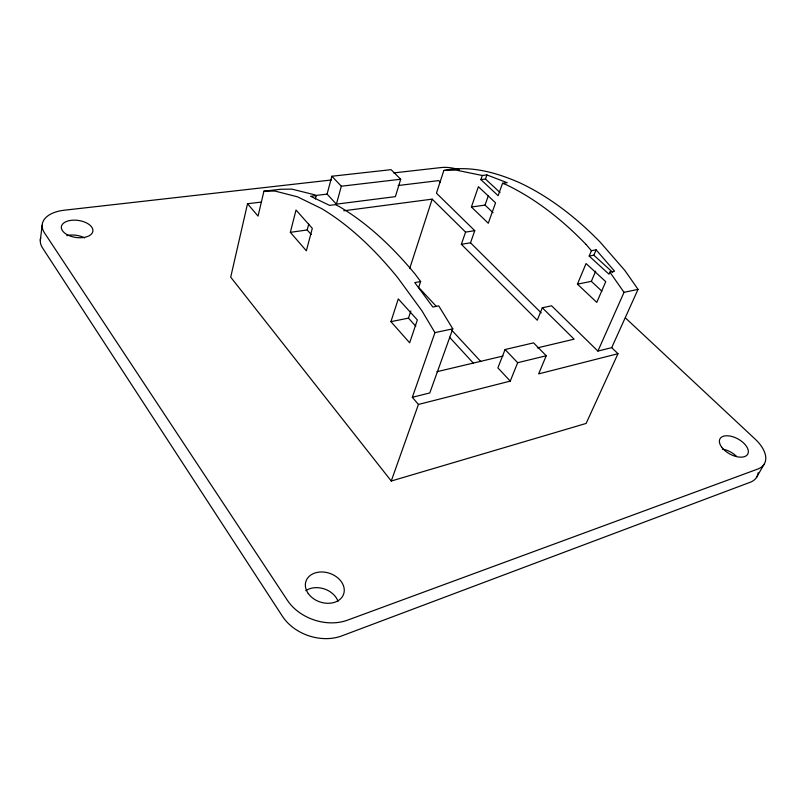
<?xml version="1.0" encoding="UTF-8"?>
<svg xmlns="http://www.w3.org/2000/svg" width="806" height="806" viewBox="0 0 806 806"><rect width="100%" height="100%" fill="white"/><g stroke="black" fill="none" stroke-linecap="round" stroke-linejoin="round"><path stroke-width="1.21" d="M40.3 240.339L42.164 225.257M261.204 202.084L247.523 203.737L230.707 277.153L391.263 481.021L586.133 423.432L617.99 353.713L611.704 347.638L597.901 351.084L551.596 305.796L542.287 307.771L537.259 320.214L461.344 244.289L465.586 232.098L474.774 230.677L470.503 242.808L461.344 244.289M315.368 198.971L316.254 195.596L314.511 194.76L291.812 189.108L280.649 189.269L263.935 191.193L258.051 216.109L247.523 203.737M290.331 232.329L296.024 210.023L312.315 228.37L306.351 250.797L290.331 232.329L307.197 229.972L311.227 234.536M307.197 229.972L308.728 224.149M327.075 194.115L331.881 176.242L391.081 169.663L400.693 179.244L395.393 196.634L336.384 204.15L327.075 194.115L315.892 195.465M336.384 204.15L341.321 186.216L331.881 176.242M390.93 321.654L398.285 298.915L417.357 319.952L409.65 342.802L390.93 321.654L408.471 318.128L415.825 326.289M409.67 268.579L432.177 199.142L343.709 210.799M611.704 347.638L638.05 289.354L624.862 270.473L600.057 242.001A343.83 205.026 72 0 0 520.092 182.942C496.264 172.403 469.918 165.089 443.834 170.469L436.439 193.188L474.774 230.677M408.471 318.128L410.828 311.005M316.254 195.596L310.602 196.281L329.583 205.369L335.296 204.643L338.772 206.296A381.641 186.448 73.9 0 1 415.372 274.443L420.631 281.526L418.677 287.42L436.288 306.34M471.389 207.001L478.411 186.71L495.569 202.83L488.275 223.232L471.389 207.001L485.031 205.097L493.04 212.703M480.87 179.607L482.29 175.486L486.905 174.932L507.196 182.71L502.551 183.294L498.128 195.687L480.87 179.607L485.474 179.043L500.022 192.533M485.474 179.043L486.905 174.932M391.263 481.021L418.425 404.451L412.329 397.287L434.948 332.636L421.881 310.713L397.63 277.566A385.238 184.282 74 0 0 321.493 208.532L297.444 196.815L274.977 191.062L263.935 191.193M485.031 205.097L488.365 195.616M420.631 281.526L414.758 282.584L432.852 307.046L438.746 305.887L452.801 328.838L429.789 392.945L412.329 397.287M505.08 349.522L497.886 367.868L510.258 381.107L517.664 362.71L546.216 355.758L533.582 342.862L505.08 349.522L517.664 362.71M546.216 355.758L538.65 373.883L617.99 353.713M577.439 284.145L586.053 263.532L605.739 281.657L596.783 302.381L577.439 284.145L591.332 281.354L601.891 291.188M589.166 256.076L591.423 250.696L596.118 249.85L614.575 271.189L609.87 272.116L608.983 274.171L589.166 256.076L593.861 255.21L612.782 272.418M593.861 255.21L596.118 249.85M591.332 281.354L595.674 271.128M597.901 351.084L624.035 292.336L638.05 289.354M756.491 477.474L764.048 464.327M418.425 404.451L510.258 381.107M436.943 371.707L503.075 356.02M537.37 347.89L574.124 339.175L542.287 307.771M434.948 332.636L452.801 328.838M398.184 185.511L438.696 180.604L440.429 182.277M341.321 186.216L400.693 179.244M331.347 179.99L64.309 210.215A34.98 18.921 8.1 0 0 44.511 232.904L287.43 600.359A43.806 33.268 18.7 0 0 347.487 620.177L757.711 469.082A34.89 18.84 28.8 0 0 755.081 439.038L625.396 317.896M393.731 172.917L441.144 167.557A27.303 12.916 18.5 0 1 459.249 169.713M443.834 170.469L455.995 170.096L482.29 175.486M502.551 183.294L506.249 184.725A346.721 203.888 72.2 0 1 586.053 244.46M432.177 199.142L465.586 232.098M470.503 242.808L541.229 312.919M451.864 330.299L480.87 361.612M449.496 337.2L473.344 363.143M586.053 244.46L591.423 250.696M609.87 272.116L624.035 292.336M40.723 237.851A34.708 19.092 7.8 0 0 42.607 248.036L282.422 616.268A43.363 33.409 18.7 0 0 341.855 635.874L750.134 482.29A34.618 19.012 29.1 0 0 758.164 472.729M305.817 590.667A19.707 15.173 18.7 0 1 338.016 601.296M722.408 449.113A15.727 8.634 29.1 0 1 736.301 456.125M66.797 235.654A15.777 8.675 7.8 0 1 84.61 237.891M308.275 593.569A19.908 15.113 18.7 0 0 341.976 597.226A19.908 15.113 18.7 0 0 324.173 572.109A19.908 15.113 18.7 0 0 308.275 593.569M721.702 447.199A15.858 8.564 28.8 0 0 746.769 455.35A15.858 8.564 28.8 0 0 733.128 436.842A15.858 8.564 28.8 0 0 721.702 447.199M67.573 234.889A15.898 8.594 8.1 0 0 92.791 231.614A15.898 8.594 8.1 0 0 71.039 220.35A15.898 8.594 8.1 0 0 67.573 234.889"/></g></svg>
